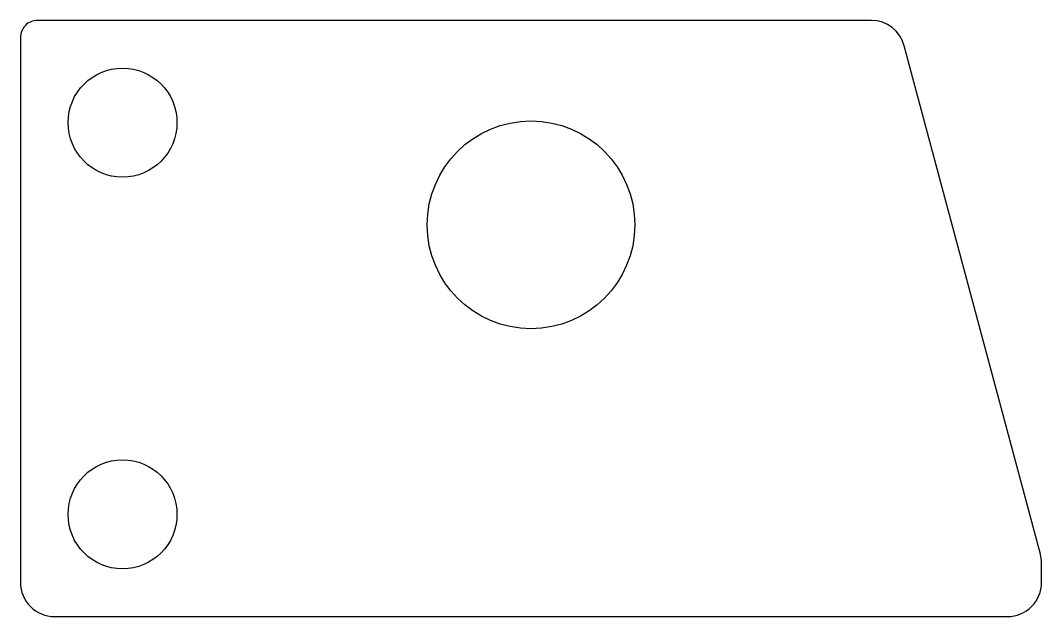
# Model space of a CAD drawing. Header units: millimetres. Extents: x -77.4 to -47.4, y 10.5 to 28.
import ezdxf

# ---------------------------------------------------------------- set-up
doc = ezdxf.new("R2010")
doc.units = ezdxf.units.MM
doc.layers.get('0').update_dxf_attribs({"linetype": 'CONTINUOUS'})

msp = doc.modelspace()

# ---------------------------------------------------------------- linework, layer by layer
msp.add_lwpolyline([(-48.363, 10.5, 0.414214), (-47.363, 11.5), (-47.363, 12.072, 0.065543), (-47.397, 12.331), (-51.397, 27.259, 0.339454), (-52.363, 28), (-76.863, 28, 0.414214), (-77.363, 27.5), (-77.363, 11.5, 0.414214), (-76.363, 10.5)], format="xyb", close=True)
for centre, radius in [((-74.363, 25), 1.6), ((-62.363, 22), 3.05), ((-74.363, 13.5), 1.6)]:
    msp.add_circle(centre, radius)

doc.saveas('drawing.dxf')
